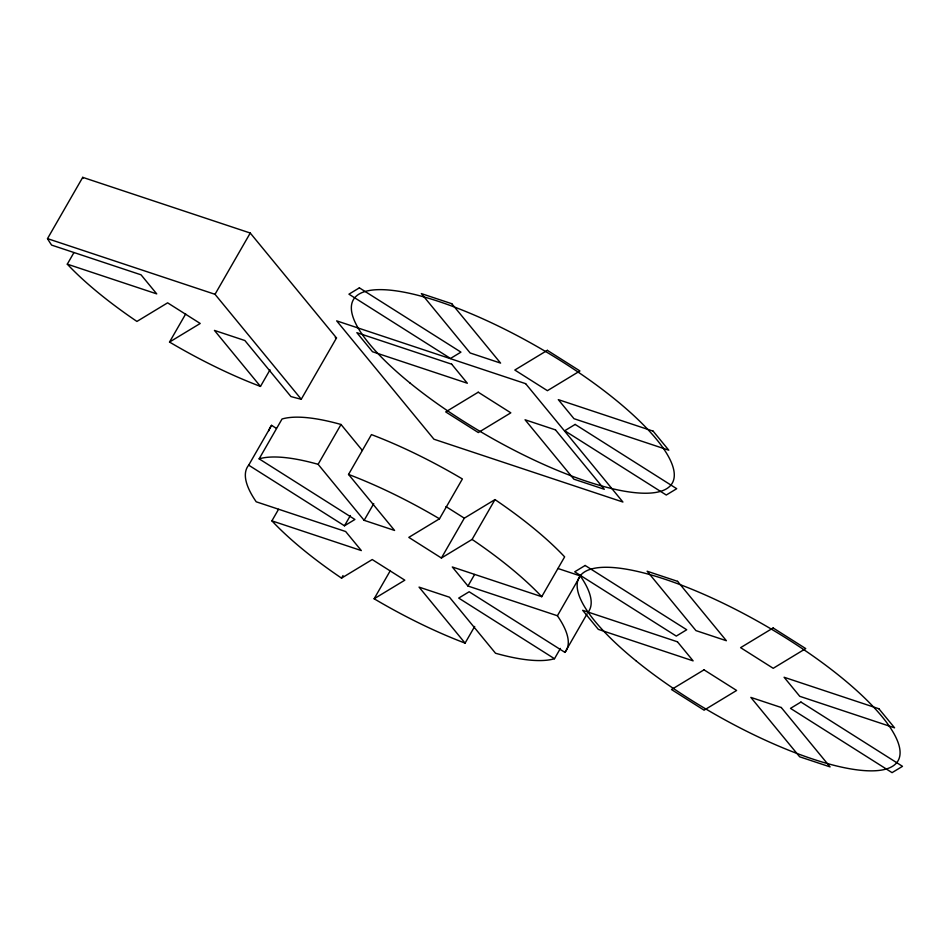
<?xml version="1.0" encoding="UTF-8"?>
<svg xmlns="http://www.w3.org/2000/svg" width="950" height="950" viewBox="0 0 950 950"><rect width="100%" height="100%" fill="white"/><g stroke="black" fill="none" stroke-linecap="round" stroke-linejoin="round"><path stroke-width="1.43" d="M73.898 252.664L67.296 264.159L156.726 293.882L141.051 274.823L51.621 245.1A183.932 51.003 29.9 0 1 47.5 238.628L82.733 177.353L250.254 233.035L336.502 337.963L301.257 399.238A183.932 51.003 29.9 0 1 290.914 396.542L244.874 340.527L214.439 330.41L260.478 386.424L270.014 369.835M260.478 386.424A183.932 51.003 29.9 0 1 169.527 342.059L185.678 313.975M301.257 399.238L215.021 294.31L250.254 233.035M278.552 509.295L271.902 520.861L361.332 550.584L345.657 531.525L256.227 501.802A183.932 51.003 29.9 0 1 248.686 465.168L271.593 425.339L276.379 428.367M248.686 465.168L344.482 525.801L354.92 519.472L259.136 458.85L282.031 419.009A183.932 51.003 29.9 0 1 341.014 424.484L362.389 450.49M259.136 458.85A183.932 51.003 29.9 0 1 318.108 464.312L341.014 424.484M318.108 464.312L364.147 520.327L394.582 530.444L348.543 474.43L371.45 434.601A183.932 51.003 29.9 0 1 462.389 478.966L439.494 518.795L408.809 537.379L441.406 558.018L472.091 539.422L494.986 499.593A183.932 51.003 29.9 0 1 564.633 556.866L541.726 596.695L452.295 566.972L467.958 586.031L557.401 615.754A183.932 51.003 29.9 0 1 564.941 652.389L469.146 591.767L458.707 598.084L554.491 658.718L560.405 648.434M344.482 525.801L350.396 515.518M364.147 520.327L373.754 503.619M271.902 520.861A183.932 51.003 29.9 0 0 341.537 578.134L343.021 575.569M474.691 626.43L465.084 643.126A183.932 51.003 29.9 0 1 374.134 598.773L390.391 570.499M441.406 558.018L464.312 518.178L494.986 499.593M467.958 586.031L474.608 574.465M557.401 615.754L580.296 575.926L557.947 568.492M564.941 652.389L587.1 613.842M169.527 342.059L200.213 323.475L167.616 302.836L136.931 321.433A183.932 51.003 29.9 0 1 67.296 264.159M341.537 578.134L372.222 559.55L404.819 580.177L374.134 598.773M47.5 238.628L215.021 294.31M445.966 506.576L464.312 518.178M465.084 643.126L419.045 587.112L449.481 597.229L495.52 653.244A183.932 51.003 29.9 0 0 554.491 658.718M348.543 474.43A183.932 51.003 29.9 0 1 439.494 518.795M472.091 539.422A183.932 51.003 29.9 0 1 541.726 596.695M268.838 430.73A183.932 51.003 29.9 0 1 271.593 425.339M580.296 575.926A183.932 51.003 29.9 0 1 587.836 612.56M336.502 337.963A183.932 51.003 29.9 0 1 335.231 337.654M83.196 178.137A183.932 51.003 29.9 0 1 82.733 177.353M359.373 287.85L348.935 294.179L450.49 358.459L460.94 352.129L359.373 287.85M478.23 392.207L445.704 411.908L478.301 432.547L510.827 412.834L478.23 392.207M547.342 350.336L514.817 370.037L547.414 390.676L579.939 370.963L547.342 350.336M575.154 424.424L564.716 430.742L666.271 495.021L676.709 488.704L575.154 424.424M585.164 565.476L574.714 571.805L676.281 636.084L686.719 629.755L585.164 565.476M704.021 669.833L671.484 689.534L704.081 710.172L736.618 690.46L704.021 669.833M773.134 627.962L740.596 647.663L773.205 668.301L805.731 648.589L773.134 627.962M800.945 702.05L790.495 708.367L892.062 772.647L902.5 766.329L800.945 702.05M451.784 303.715L421.349 293.598L470.155 352.984L500.591 363.102L451.784 303.715M525.635 383.669L336.668 320.863L433.948 439.221L622.915 502.027L525.635 383.669M451.678 364.183L356.856 332.666L372.519 351.738L467.341 383.242L451.678 364.183M653.125 431.146L558.303 399.629L573.978 418.689L668.788 450.205L653.125 431.146M555.489 429.887L525.053 419.769L573.871 479.168L604.295 489.274L555.489 429.887M677.564 581.341L647.128 571.223L695.946 630.61L726.382 640.727L677.564 581.341M677.457 641.808L582.647 610.292L598.31 629.363L693.12 660.867L677.457 641.808M878.904 708.771L784.094 677.255L799.758 696.314L894.579 727.831L878.904 708.771M781.268 707.512L750.844 697.395L799.651 756.794L830.086 766.899L781.268 707.512M635.74 660.594A183.932 51.003 29.9 0 0 897.821 761.152A183.932 51.003 29.9 0 0 682.266 585.449A183.932 51.003 29.9 0 0 635.74 660.594M409.949 382.969A183.932 51.003 29.9 0 0 672.03 483.526A183.932 51.003 29.9 0 0 456.487 307.824A183.932 51.003 29.9 0 0 409.949 382.969"/></g></svg>
